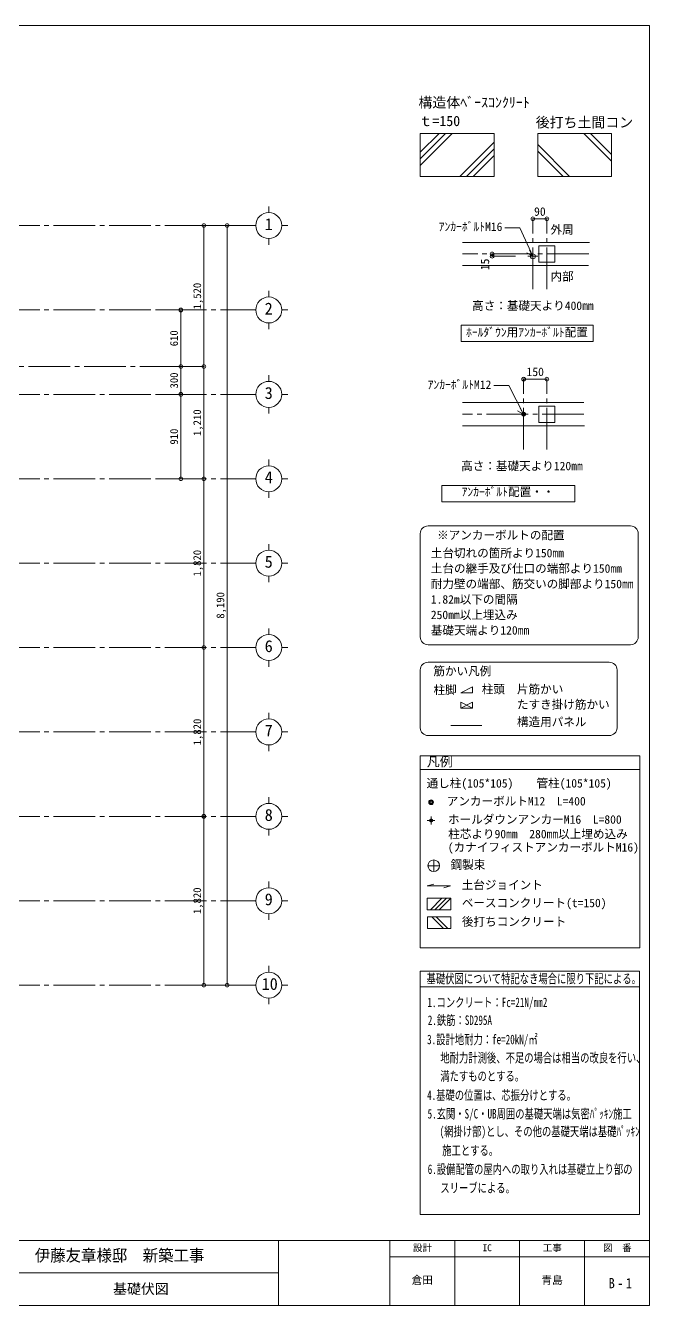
# Model space of a CAD drawing. Units: millimetres at full size, sheet at 1:50, with parts at other scales. Extents: x -26847 to 9830, y -6970 to 7062.
# Drawn here: x 3100 to 9830, y -6738 to 7062 of the extents above; entities that cross this region are included whole.
import ezdxf
from ezdxf.enums import TextEntityAlignment as Align

# ---------------------------------------------------------------- set-up
doc = ezdxf.new("R2010")
doc.units = ezdxf.units.MM
doc.header["$LTSCALE"] = 50
doc.header["$PDMODE"] = 32
doc.header["$PDSIZE"] = 40
doc.linetypes.add('CHAIN2', pattern=[12, 9, -1, 1, -1])
for name, color, linetype, lineweight in [('3-0_補助線', 4, 'CHAIN2', 9), ('3-1_通り芯・通り番号', 4, 'Continuous', 9), ('3-E_ソリッド図形', 4, 'Continuous', 9), ('3-F_寸法・方位', 4, 'Continuous', 9), ('F-E', 4, 'Continuous', 9)]:
    doc.layers.add(name, color=color, linetype=linetype, lineweight=lineweight)
doc.styles.add('ＭＳ ゴシック', font='')
doc.styles.get('ＭＳ ゴシック').set_extended_font_data('MS Gothic')

msp = doc.modelspace()

# ---------------------------------------------------------------- linework, layer by layer
at = {"layer": '3-0_補助線'}
for p, q in [((-9197.8, 4905.56), (5516.74, 4905.56)), ((-9197.8, 3995.56), (5516.74, 3995.56)), ((-467.79, 3385.56), (4523.88, 3385.56)), ((-9197.8, 3085.56), (5516.74, 3085.56)), ((-9197.8, 2175.56), (5516.74, 2175.56)), ((-9197.8, 1265.56), (5516.74, 1265.56)), ((-9197.8, 355.56), (5516.74, 355.56)), ((-9197.8, -554.44), (5516.74, -554.44)), ((-9197.8, -1464.44), (5516.74, -1464.44)), ((-9197.8, -2374.44), (5516.74, -2374.44)), ((-9197.8, -3284.44), (5516.74, -3284.44))]:
    msp.add_line(p, q, dxfattribs=at)
at = {"layer": '3-1_通り芯・通り番号'}
for p, q in [((5723.31, 5112.13), (5723.31, 5045.56)), ((5516.74, 4905.56), (5583.31, 4905.56)), ((5863.31, 4905.56), (5929.87, 4905.56)), ((5723.31, 4765.56), (5723.31, 4698.99)), ((5723.31, 4202.13), (5723.31, 4135.56)), ((5516.74, 3995.56), (5583.31, 3995.56)), ((5863.31, 3995.56), (5929.87, 3995.56)), ((5723.31, 3855.56), (5723.31, 3788.99)), ((5723.31, 3292.13), (5723.31, 3225.56)), ((5516.74, 3085.56), (5583.31, 3085.56)), ((5863.31, 3085.56), (5929.87, 3085.56)), ((5723.31, 2945.56), (5723.31, 2878.99)), ((5723.31, 2382.13), (5723.31, 2315.56)), ((5516.74, 2175.56), (5583.31, 2175.56)), ((5863.31, 2175.56), (5929.87, 2175.56)), ((5723.31, 2035.56), (5723.31, 1968.99)), ((5723.31, 1472.13), (5723.31, 1405.56)), ((5516.74, 1265.56), (5583.31, 1265.56)), ((5863.31, 1265.56), (5929.87, 1265.56)), ((5723.31, 1125.56), (5723.31, 1058.99)), ((5723.31, 562.13), (5723.31, 495.56)), ((5516.74, 355.56), (5583.31, 355.56)), ((5863.31, 355.56), (5929.87, 355.56)), ((5723.31, 215.56), (5723.31, 148.99)), ((5723.31, -347.87), (5723.31, -414.44)), ((5516.74, -554.44), (5583.31, -554.44)), ((5863.31, -554.44), (5929.87, -554.44)), ((5723.31, -694.44), (5723.31, -761.01)), ((5723.31, -1257.87), (5723.31, -1324.44)), ((5516.74, -1464.44), (5583.31, -1464.44)), ((5863.31, -1464.44), (5929.87, -1464.44)), ((5723.31, -1604.44), (5723.31, -1671.01)), ((5723.31, -2167.87), (5723.31, -2234.44)), ((5516.74, -2374.44), (5583.31, -2374.44)), ((5863.31, -2374.44), (5929.87, -2374.44)), ((5723.31, -2514.44), (5723.31, -2581.01)), ((5723.31, -3077.87), (5723.31, -3144.44)), ((5516.74, -3284.44), (5583.31, -3284.44)), ((5863.31, -3284.44), (5929.87, -3284.44)), ((5723.31, -3424.44), (5723.31, -3491.01))]:
    msp.add_line(p, q, dxfattribs=at)
for centre in [(5723.31, 4905.56), (5723.31, 3995.56), (5723.31, 3085.56), (5723.31, 2175.56), (5723.31, 1265.56), (5723.31, 355.56), (5723.31, -554.44), (5723.31, -1464.44), (5723.31, -2374.44), (5723.31, -3284.44)]:
    msp.add_circle(centre, 140, dxfattribs=at)
at = {"layer": '3-E_ソリッド図形'}
for p, q in [((7358.42, 5898.78), (8154.69, 5898.78)), ((8154.69, 5898.78), (8154.69, 5435.28)), ((8625.24, 5898.78), (8625.24, 5435.28)), ((9421.51, 5898.78), (8625.24, 5898.78)), ((9421.51, 5435.28), (9421.51, 5898.78)), ((8625.24, 5435.28), (9421.51, 5435.28)), ((8723.37, 4978.78), (8573.37, 4978.78)), ((9184.39, 4724.61), (7815.03, 4724.61)), ((8133.78, 4599.61), (8383.78, 4599.61)), ((8133.78, 4574.61), (8133.78, 4599.61)), ((8133.78, 4574.61), (8383.78, 4574.61)), ((8626.7, 4574.61), (8520.03, 4574.61)), ((8573.37, 4627.94), (8573.37, 4521.28)), ((9174.02, 4474.61), (7815.03, 4474.61)), ((7800.44, 3831.85), (7800.44, 3656.85)), ((9224.22, 3831.85), (7800.44, 3831.85)), ((9224.22, 3656.85), (9224.22, 3831.85)), ((7800.44, 3656.85), (9224.22, 3656.85)), ((8313.73, 3179.59), (8149.98, 3179.59)), ((8473.37, 2871.28), (8313.73, 3179.59)), ((8723.37, 3250.45), (8473.37, 3250.45)), ((9122.04, 2996.28), (7815.03, 2996.28)), ((8473.37, 2871.28), (8408.41, 2908.78)), ((8435.87, 2936.24), (8473.37, 2871.28)), ((8635.87, 2958.78), (8635.87, 2783.78)), ((8810.87, 2958.78), (8635.87, 2958.78)), ((8810.87, 2783.78), (8810.87, 2958.78)), ((8635.87, 2783.78), (8810.87, 2783.78)), ((9128.95, 2746.28), (7815.03, 2746.28)), ((9625.82, 1667.68), (7441.57, 1667.68)), ((7358.24, 1584.35), (7358.24, 469.76)), ((9709.15, 469.76), (9709.15, 1584.35)), ((7441.57, 386.43), (9625.82, 386.43)), ((9396.97, 197.43), (7441.76, 197.43)), ((7358.42, 114.1), (7358.42, -510.29)), ((9480.3, -510.31), (9480.3, 114.1)), ((7921.75, -296.76), (7796.75, -234.26)), ((8021.97, -484.5), (7686.55, -484.5)), ((7441.76, -593.62), (9396.97, -593.62)), ((7358.42, -810.65), (9728.01, -810.65)), ((7358.42, -960.65), (9728.01, -960.65)), ((7433.52, -1509.07), (7516.86, -1509.07)), ((7475.19, -1467.4), (7475.19, -1550.74)), ((7440.57, -1996.63), (7565.57, -1996.63)), ((7503.07, -1934.13), (7503.07, -2059.13)), ((7432.93, -2214.87), (7505.37, -2195.45)), ((7432.93, -2214.87), (7685.71, -2214.87)), ((7685.71, -2214.87), (7613.26, -2234.28)), ((7433.79, -2346.32), (7433.79, -2471.32)), ((7686.57, -2346.32), (7433.79, -2346.32)), ((7433.79, -2471.32), (7686.57, -2471.32)), ((7467.29, -2471.32), (7592.29, -2346.32)), ((7514.43, -2471.32), (7639.43, -2346.32)), ((7561.57, -2471.32), (7686.57, -2346.32)), ((7686.57, -2471.32), (7686.57, -2346.32)), ((7435.19, -2548.51), (7435.19, -2673.51)), ((7687.96, -2548.51), (7435.19, -2548.51)), ((7482.33, -2548.51), (7607.33, -2673.51)), ((7529.47, -2548.51), (7654.47, -2673.51)), ((7687.96, -2673.51), (7687.96, -2548.51)), ((7435.19, -2673.51), (7687.96, -2673.51)), ((9721.17, -3133.98), (9721.17, -5757.65)), ((7358.42, -3303.98), (9721.17, -3303.98)), ((9721.17, -5757.65), (7358.42, -5757.65))]:
    msp.add_line(p, q, dxfattribs=at)
at = {"layer": '3-E_ソリッド図形', "color": 2}
for p, q in [((7358.42, 5696.67), (7560.53, 5898.78)), ((7358.42, 5625.96), (7631.25, 5898.78)), ((7358.42, 5555.25), (7701.96, 5898.78)), ((7785.9, 5435.28), (8154.69, 5804.07)), ((9123.43, 5898.78), (9421.51, 5600.7)), ((9194.14, 5898.78), (9421.51, 5671.41)), ((7856.61, 5435.28), (8154.69, 5733.36)), ((7927.32, 5435.28), (8154.69, 5662.65)), ((8625.24, 5778.81), (8968.78, 5435.28)), ((8625.24, 5708.1), (8898.07, 5435.28))]:
    msp.add_line(p, q, dxfattribs=at)
at = {"layer": '3-E_ソリッド図形', "color": 134, "lineweight": 25}
msp.add_line((7556.74, 5753.56), (7701.96, 5898.78), dxfattribs=at)
at = {"layer": '3-E_ソリッド図形', "linetype": 'CHAIN2'}
for p, q in [((8573.37, 4220.44), (8573.37, 4978.78)), ((8723.37, 4220.44), (8723.37, 4978.78)), ((9177.48, 4599.61), (7815.03, 4599.61)), ((8473.37, 2492.12), (8473.37, 3250.45)), ((8723.37, 2492.12), (8723.37, 3250.45)), ((9122.04, 2871.28), (7815.03, 2871.28))]:
    msp.add_line(p, q, dxfattribs=at)
at = {"layer": '3-E_ソリッド図形'}
for points in [[(8154.69, 5435.28), (7358.42, 5435.28), (7358.42, 5898.78)], [(8573.37, 4574.61), (8433.37, 4882.91), (8269.62, 4882.91)], [(8535.87, 4639.56), (8573.37, 4574.61), (8508.41, 4612.11)], [(7921.75, -234.26), (7921.75, -296.76), (7796.75, -296.76)], [(7796.75, -234.26), (7796.75, -296.76), (7921.75, -234.26)], [(9728.01, -810.65), (9728.01, -2883.98), (7358.42, -2883.98), (7358.42, -810.65)], [(7358.42, -5757.65), (7358.42, -3133.98), (9721.17, -3133.98)]]:
    msp.add_lwpolyline(points, dxfattribs=at)
for points in [[(8635.87, 4512.11), (8810.87, 4512.11), (8810.87, 4687.11), (8635.87, 4687.11)], [(9026.36, 1928.52), (9026.36, 2103.52), (7591.63, 2103.52), (7591.63, 1928.52)], [(7796.75, -132.12), (7921.75, -69.62), (7921.75, -132.12)]]:
    msp.add_lwpolyline(points, close=True, dxfattribs=at)
for centre, radius in [((8573.37, 4574.61), 26.67), ((8473.37, 2871.28), 20), ((8473.37, 2871.28), 13.33), ((8473.37, 2871.28), 6.67), ((7475.19, -1312.03), 25), ((7475.19, -1312.03), 17.5), ((7475.19, -1312.03), 10), ((7475.19, -1509.07), 16.67), ((7503.07, -1996.63), 62.5)]:
    msp.add_circle(centre, radius, dxfattribs=at)
for centre, start, end in [((7441.57, 1584.35), 90, 180), ((9625.82, 1584.35), 0, 90), ((7441.57, 469.76), 180, 270), ((9625.82, 469.76), 270, 0), ((7441.76, 114.1), 90, 180), ((9396.97, 114.1), 0, 90), ((7441.76, -510.29), 180, 270), ((9396.97, -510.29), 270, 0)]:
    msp.add_arc(centre, 83.33, start, end, dxfattribs=at)
for p in [(8573.37, 4978.78), (8723.37, 4978.78), (8133.78, 4599.61), (8133.78, 4574.61), (8473.37, 3250.45), (8723.37, 3250.45)]:
    msp.add_point(p, dxfattribs=at)
at = {"layer": '3-F_寸法・方位'}
for p, q in [((9829.91, 7062.06), (-9970.09, 7062.06)), ((9829.91, 7062.06), (9829.91, -6737.94)), ((5023.88, 4905.56), (4773.88, 4905.56)), ((5273.88, 4905.56), (5023.88, 4905.56)), ((5023.88, 4905.56), (5023.88, 3385.56)), ((5273.88, 4905.56), (5273.88, -3284.44)), ((4773.88, 3995.56), (4523.88, 3995.56)), ((4773.88, 3385.56), (4773.88, 3995.56)), ((4773.88, 3385.56), (4523.88, 3385.56)), ((5023.88, 3385.56), (4773.88, 3385.56)), ((4773.88, 3085.56), (4773.88, 3385.56)), ((5023.88, 3385.56), (5023.88, 2175.56)), ((4773.88, 3085.56), (4523.88, 3085.56)), ((4773.88, 2175.56), (4773.88, 3085.56)), ((4773.88, 2175.56), (4523.88, 2175.56)), ((5023.88, 2175.56), (4773.88, 2175.56)), ((5023.88, 2175.56), (5023.88, 355.56)), ((5023.88, 355.56), (4773.88, 355.56)), ((5023.88, 355.56), (5023.88, -1464.44)), ((5023.88, -1464.44), (4773.88, -1464.44)), ((5023.88, -1464.44), (5023.88, -3284.44)), ((5023.88, -3284.44), (4773.88, -3284.44)), ((5273.88, -3284.44), (5023.88, -3284.44))]:
    msp.add_line(p, q, dxfattribs=at)
for p in [(5023.88, 4905.56), (5273.88, 4905.56), (4773.88, 3995.56), (4773.88, 3385.56), (5023.88, 3385.56), (4773.88, 3085.56), (4773.88, 2175.56), (5023.88, 2175.56), (5023.88, 355.56), (5023.88, -1464.44), (5023.88, -3284.44), (5273.88, -3284.44)]:
    msp.add_point(p, dxfattribs=at)
at = {"layer": 'F-E'}
for p, q in [((-9970.09, -6037.94), (9829.91, -6037.94)), ((5827.36, -6037.94), (5827.36, -6737.94)), ((7029.91, -6037.94), (7029.91, -6737.94)), ((7729.91, -6037.94), (7729.91, -6737.94)), ((8429.91, -6037.94), (8429.91, -6737.94)), ((9129.91, -6037.94), (9129.91, -6737.94)), ((7029.91, -6212.94), (9829.91, -6212.94)), ((1529.91, -6387.94), (5827.36, -6387.94)), ((-9970.09, -6737.94), (9829.91, -6737.94))]:
    msp.add_line(p, q, dxfattribs=at)

# ---------------------------------------------------------------- texts
at = {"layer": '3-1_通り芯・通り番号', "style": 'ＭＳ ゴシック'}
for s, p in [('1', (5679.56, 4818.06)), ('2', (5679.56, 3908.06)), ('3', (5679.56, 2998.06)), ('4', (5679.56, 2088.06)), ('5', (5679.56, 1178.06)), ('6', (5679.56, 268.06)), ('7', (5679.56, -641.94)), ('8', (5679.56, -1551.94)), ('9', (5679.56, -2461.94)), ('10', (5646.46, -3374.21))]:
    msp.add_text(s, height=128.3, dxfattribs=at).set_placement(p, align=Align.BOTTOM_LEFT)
at = {"layer": '3-E_ソリッド図形', "style": 'ＭＳ ゴシック'}
for s, height, p in [('構造体ﾍﾞｰｽｺﾝｸﾘｰﾄ', 110, (7338.91, 6146.08)), ('ｔ=150', 110, (7338.91, 5945.63)), ('後打ち土間コン', 110, (8603.8, 5931.29)), ('90', 91.64, (8585.87, 4983.78)), ('ｱﾝｶｰﾎﾞﾙﾄM16', 91.64, (7557.12, 4820.41)), ('外周', 91.64, (8762.95, 4789.19)), ('内部', 91.64, (8762.95, 4285.03)), ('高さ：基礎天より400㎜', 91.64, (7917.12, 3968.36)), ('ﾎｰﾙﾀﾞｳﾝ用ｱﾝｶｰﾎﾞﾙﾄ配置', 91.64, (7852.51, 3681.85)), ('150', 91.64, (8504.62, 3255.45)), ('ｱﾝｶｰﾎﾞﾙﾄM12', 91.64, (7437.48, 3117.09)), ('高さ：基礎天より120㎜', 91.64, (7799.2, 2240.03)), ('ｱﾝｶｰﾎﾞﾙﾄ配置・・', 91.64, (7804.12, 1961.52)), ('※アンカーボルトの配置', 91.64, (7539.87, 1494.47)), ('土台切れの箇所より150㎜', 91.64, (7471.77, 1301.4)), ('土台の継手及び仕口の端部より150㎜', 91.64, (7471.77, 1134.73)), ('耐力壁の端部、筋交いの脚部より150㎜', 91.64, (7471.77, 968.07)), ('1.82m以下の間隔', 91.64, (7471.77, 801.4)), ('250㎜以上埋込み', 91.64, (7471.77, 634.73)), ('基礎天端より120㎜', 91.64, (7471.77, 468.07)), ('筋かい凡例', 91.64, (7499.03, 28.97)), ('柱脚', 91.64, (7500.98, -174.56)), ('柱頭', 91.64, (8021.97, -167.14)), ('片筋かい', 91.64, (8401.13, -167.14)), ('たすき掛け筋かい', 91.64, (8401.13, -331.78)), ('構造用パネル', 91.64, (8401.13, -519.53)), ('凡例', 102.6, (7428.22, -957.13)), ('通し柱(105*105)\u3000\u3000管柱(105*105)', 91.64, (7426.12, -1181.41)), ('アンカーボルトM12\u3000L=400', 91.64, (7643.94, -1374.53)), ('ホールダウンアンカーM16\u3000L=800', 91.64, (7656.96, -1571.57)), ('柱芯より90㎜\u3000280㎜以上埋め込み', 91.64, (7659.33, -1728.23)), ('(カナイフィストアンカーボルトM16)', 91.64, (7654.99, -1871.38)), ('鋼製束', 91.64, (7684.85, -2059.13)), ('土台ジョイント', 91.64, (7805.15, -2277.37)), ('ベースコンクリート(t=150)', 91.64, (7806.02, -2471.32)), ('後打ちコンクリート', 91.64, (7807.41, -2673.51))]:
    msp.add_text(s, height=height, dxfattribs=at).set_placement(p, align=Align.BOTTOM_LEFT)
msp.add_text('15', height=91.64, rotation=90, dxfattribs=at).set_placement((8128.78, 4424.61), align=Align.BOTTOM_LEFT)
at = {"layer": '3-E_ソリッド図形', "style": 'ＭＳ ゴシック', "width": 0.7}
for s, p in [('基礎伏図について特記なき場合に限り下記による。', (7425.79, -3296.61)), ('1.コンクリート：Fc=21N/㎜2', (7435.75, -3552.1)), ('2.鉄筋：SD295A', (7439.07, -3744.54)), ('3.設計地耐力：fe=20kN/㎡', (7431.72, -3952.21)), ('地耐力計測後、不足の場合は相当の改良を行い、', (7574.71, -4149.63)), ('満たすものとする。', (7573.78, -4347.04)), ('4.基礎の位置は、芯振分けとする。', (7431.72, -4552.76)), ('5.玄関・S/C・UB周囲の基礎天端は気密ﾊﾟｯｷﾝ施工', (7436.96, -4753.42)), ('(網掛け部)とし、その他の基礎天端は基礎ﾊﾟｯｷﾝ', (7567.33, -4943.9)), ('施工とする。', (7595, -5148.7)), ('6.設備配管の屋内への取り入れは基礎立上り部の', (7438.17, -5351.65)), ('スリーブによる。', (7574.71, -5552.76))]:
    msp.add_text(s, height=102.6, dxfattribs=at).set_placement(p, align=Align.BOTTOM_LEFT)
at = {"layer": '3-F_寸法・方位', "style": 'ＭＳ ゴシック'}
for s, p in [('1,520', (5018.88, 4001.81)), ('610', (4768.88, 3604.31)), ('300', (4768.88, 3149.31)), ('1,210', (5018.88, 2636.81)), ('910', (4768.88, 2544.31)), ('1,820', (5018.88, 1121.81)), ('8,190', (5268.88, 666.81)), ('1,820', (5018.88, -698.19)), ('1,820', (5018.88, -2518.19))]:
    msp.add_text(s, height=84.31, rotation=90, dxfattribs=at).set_placement(p, align=Align.BOTTOM_LEFT)
at = {"layer": 'F-E', "style": 'ＭＳ ゴシック'}
for s, height, p in [('設計', 73.31, (7279.91, -6175.44)), ('工事', 73.31, (8679.91, -6175.44)), ('図\u3000番', 73.31, (9329.91, -6175.44)), ('IC', 73.31, (8029.91, -6175.44)), ('倉田', 84.31, (7264.91, -6532.94)), ('青島', 84.31, (8664.91, -6532.94)), ('基礎伏図', 110, (4044.2, -6647.48))]:
    msp.add_text(s, height=height, dxfattribs=at).set_placement(p, align=Align.BOTTOM_LEFT)
at = {"layer": 'F-E', "style": 'ＭＳ ゴシック', "width": 0.95}
msp.add_text('伊藤友章様邸\u3000新築工事', height=128.3, dxfattribs=at).set_placement((3200.05, -6301.77), align=Align.BOTTOM_LEFT)
at = {"layer": 'F-E', "insert": (9389.26, -6553.03), "char_height": 110, "attachment_point": 7, "style": 'ＭＳ ゴシック'}
msp.add_mtext('\\T1.38;\\W0.9;B-1', dxfattribs=at)

doc.saveas('drawing.dxf')
